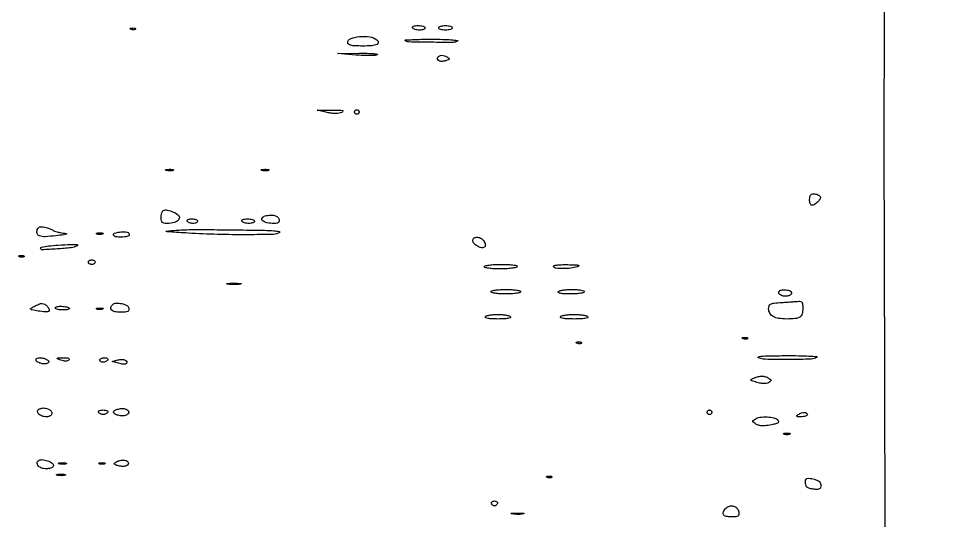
# Model space of a CAD drawing. Extents: x 0 to 1897, y 0 to 3427.
# Drawn here: x 1488.3 to 1897, y 1314.5 to 1535.1 of the extents above; entities that cross this region are included whole.
import ezdxf

# ---------------------------------------------------------------- set-up
doc = ezdxf.new("R2010")
doc.units = 0
doc.header["$MEASUREMENT"] = 0

msp = doc.modelspace()

# ---------------------------------------------------------------- linework, layer by layer
msp.add_lwpolyline([(1869.137268, 1272.179839, 0.000221), (1869.159756, 1306.205172, 0.000369), (1869.144878, 1334.838749, 0.000315), (1869.085229, 1366.432112, 0.000116), (1868.962648, 1411, -0.000073), (1868.876962, 1441.203422, -0.000107), (1868.811077, 1467.790625, -0.00005), (1868.762089, 1490.428721, -0.001936), (1868.771266, 1495.5, 0.000294), (1869.010166, 1542.400295, 0.001852)], format="xyb")
for points in [[(1539.729167, 1530.395833, -0.126455), (1539.402231, 1530.202593, -0.060344), (1538.916927, 1530.123424, -0.05415), (1538.359369, 1530.160852, -0.051402), (1537.8125, 1530.316886, -0.054073), (1537.395823, 1530.538436, -0.470617), (1537.37858, 1530.720685, -0.168741), (1537.670344, 1530.862007, -0.018894), (1538.416667, 1530.921053, -0.028489), (1539.112848, 1530.910055, -0.077125), (1539.592839, 1530.799335, -0.208169), (1539.77538, 1530.614691, -0.296942)], [(1667, 1531, -0.222681), (1666.820624, 1530.617207, -0.076538), (1666.282961, 1530.29375, -0.058208), (1665.49372, 1530.07317, -0.039081), (1664.559017, 1530, -0.037634), (1663.57934, 1530.073842, -0.041396), (1662.653525, 1530.29375, -0.045439), (1661.906663, 1530.615492, -0.130646), (1661.5, 1531, -0.297719), (1661.509855, 1531.391769, -0.145541), (1661.916013, 1531.718784, -0.069343), (1662.756294, 1531.933656, -0.027979), (1663.940983, 1532, -0.031003), (1665.112882, 1531.927265, -0.048032), (1666.101414, 1531.70625, -0.061379), (1666.787575, 1531.384428, -0.257909)], [(1679, 1531, -0.254951), (1678.790443, 1530.615738, -0.06271), (1678.11875, 1530.29375, -0.048861), (1677.149251, 1530.072766, -0.031626), (1676, 1530, -0.031626), (1674.850749, 1530.072766, -0.048861), (1673.88125, 1530.29375, -0.06271), (1673.209557, 1530.615738, -0.254951), (1673, 1531, -0.254951), (1673.209557, 1531.384262, -0.06271), (1673.88125, 1531.70625, -0.048861), (1674.850749, 1531.927234, -0.031626), (1676, 1532, -0.031626), (1677.149251, 1531.927234, -0.048861), (1678.11875, 1531.70625, -0.06271), (1678.790443, 1531.384262, -0.254951)], [(1645.73899, 1525.752498, -0.194531), (1646.392714, 1524.604805, -0.334798), (1645.879844, 1523.693557, -0.086267), (1643.624842, 1523.141913, -0.016955), (1639.440983, 1523, -0.009715), (1636.184789, 1523.063271, -0.046467), (1634.344357, 1523.307111, -0.103595), (1633.358018, 1523.760714, -0.237653), (1633, 1524.471408, -0.31491), (1634.22653, 1526.225711, -0.062645), (1638.169289, 1527.129577, -0.058273), (1642.659709, 1527.056883, -0.13485)], [(1681.275885, 1525.191668, -0.141491), (1679.287748, 1524.609472, -0.003407), (1669.581427, 1524.639172, -0.002715), (1659.722673, 1524.790058, -0.193529), (1658.247633, 1525.419034, -0.646061), (1658.335878, 1525.652198, -0.003509), (1661.484721, 1525.824843, -0.00786), (1665.361368, 1525.949077, -0.004387), (1670.083333, 1525.984687, -0.005894), (1674.763128, 1525.923743, -0.011481), (1678.49302, 1525.745421, -0.009924), (1681.204616, 1525.499124, -0.708329)], [(1646, 1519.163662, -0.105099), (1645.008935, 1518.89179, -0.011019), (1642.590625, 1518.804041, -0.013264), (1639.673282, 1518.83991, -0.010262), (1636.5, 1519.028449), (1628.5, 1519.668756), (1638, 1519.803969, -0.007441), (1641.545147, 1519.801667, -0.016086), (1644.26875, 1519.671655, -0.024175), (1645.956007, 1519.454139, -0.716886)], [(1676.882128, 1518.094011, -0.051661), (1677.480127, 1517.622373, -0.321961), (1677.544869, 1517.259999, -0.185613), (1677.193526, 1516.927677, -0.020804), (1676.141076, 1516.544776, -0.065239), (1674.487604, 1516.248952, -0.112329), (1673.117185, 1516.494049, -0.203758), (1672.458705, 1517.175731, -0.234051), (1672.542705, 1518.069098, -0.145325), (1673.261979, 1518.710968, -0.108984), (1674.302689, 1518.94681, -0.086285), (1675.558677, 1518.73586, -0.056569)], [(1630.395915, 1493.844614, -0.069376), (1629.20133, 1493.458173, -0.042094), (1627.719557, 1493.324151, -0.03507), (1625.954593, 1493.437347, -0.021334), (1623.895915, 1493.805203), (1619.5, 1494.785816), (1626, 1494.825228, -0.005177), (1629.341167, 1494.81089, -0.051254), (1630.733602, 1494.64714, -0.502704), (1630.885905, 1494.305814, -0.153048)], [(1638, 1494, -0.099038), (1637.923658, 1493.618362, -0.097945), (1637.70625, 1493.29375, -0.097945), (1637.381638, 1493.076342, -0.099038), (1637, 1493, -0.099038), (1636.618362, 1493.076342, -0.097945), (1636.29375, 1493.29375, -0.097945), (1636.076342, 1493.618362, -0.099038), (1636, 1494, -0.099038), (1636.076342, 1494.381638, -0.097945), (1636.29375, 1494.70625, -0.097945), (1636.618362, 1494.923658, -0.099038), (1637, 1495, -0.099038), (1637.381638, 1494.923658, -0.097945), (1637.70625, 1494.70625, -0.097945), (1637.923658, 1494.381638, -0.099038)], [(1556.269032, 1468.344063, -0.06278), (1555.671085, 1468.185595, -0.030339), (1554.880008, 1468.127736, -0.029507), (1554.036634, 1468.167106, -0.037336), (1553.269032, 1468.307009, -0.087174), (1552.883358, 1468.48334, -0.597527), (1552.900903, 1468.643467, -0.080377), (1553.431793, 1468.764444, -0.012823), (1554.5, 1468.805051, -0.014395), (1555.580113, 1468.787295, -0.052471), (1556.257153, 1468.684921, -0.333666), (1556.386009, 1468.52287, -0.31318)], [(1598.269032, 1468.344063, -0.06278), (1597.671085, 1468.185595, -0.030339), (1596.880008, 1468.127736, -0.029507), (1596.036634, 1468.167106, -0.037336), (1595.269032, 1468.307009, -0.087174), (1594.883358, 1468.48334, -0.597527), (1594.900903, 1468.643467, -0.080377), (1595.431793, 1468.764444, -0.012823), (1596.5, 1468.805051, -0.014395), (1597.580113, 1468.787295, -0.052471), (1598.257153, 1468.684921, -0.333666), (1598.386009, 1468.52287, -0.31318)], [(1840.593758, 1456.848296, -0.27193), (1840.61599, 1455.862799, -0.067258), (1839.607369, 1454.51594, -0.063025), (1838.161886, 1453.375869, -0.136319), (1836.80887, 1453, -0.259466), (1836.497846, 1453.173051, -0.060676), (1836.237606, 1453.734375, -0.047597), (1836.05882, 1454.542242, -0.030678), (1836, 1455.5, -0.044995), (1836.105482, 1456.669782, -0.120661), (1836.444098, 1457.427998, -0.147833), (1837.043973, 1457.853613, -0.081061), (1837.940983, 1458, -0.053549), (1838.736235, 1457.914586, -0.04894), (1839.520891, 1457.661687, -0.052195), (1840.180112, 1457.289571, -0.100091)], [(1556.4349, 1450.024751, -0.114066), (1558.633321, 1448.551281, -0.33524), (1558.814867, 1446.848928, -0.196856), (1556.937101, 1445.446858, -0.06324), (1553.418213, 1445, -0.048599), (1552.228428, 1445.115918, -0.144313), (1551.509094, 1445.491225, -0.14898), (1551.12169, 1446.187935, -0.052972), (1551, 1447.333333, -0.055327), (1551.255351, 1449.633935, -0.226221), (1552.100446, 1450.709366, -0.175347), (1553.645907, 1450.884192, -0.032211)], [(1567, 1446, -0.186414), (1566.852535, 1445.618213, -0.089706), (1566.429836, 1445.29375, -0.069539), (1565.801778, 1445.073784, -0.049547), (1565.059017, 1445, -0.046881), (1564.270704, 1445.074077, -0.046318), (1563.50665, 1445.29375, -0.050262), (1562.876024, 1445.616444, -0.111412), (1562.5, 1446, -0.253782), (1562.478234, 1446.384801, -0.1651), (1562.794783, 1446.712684, -0.083483), (1563.479336, 1446.931329, -0.035659), (1564.440983, 1447, -0.037227), (1565.420991, 1446.926934, -0.055981), (1566.248289, 1446.70625, -0.073461), (1566.813779, 1446.383082, -0.230178)], [(1592, 1446, -0.222681), (1591.820624, 1445.617207, -0.076538), (1591.282961, 1445.29375, -0.058208), (1590.49372, 1445.07317, -0.039081), (1589.559017, 1445, -0.037634), (1588.57934, 1445.073842, -0.041396), (1587.653525, 1445.29375, -0.045439), (1586.906663, 1445.615492, -0.130646), (1586.5, 1446, -0.297719), (1586.509855, 1446.391769, -0.145541), (1586.916013, 1446.718784, -0.069343), (1587.756294, 1446.933656, -0.027979), (1588.940983, 1447, -0.031003), (1590.112882, 1446.927265, -0.048032), (1591.101414, 1446.70625, -0.061379), (1591.787575, 1446.384428, -0.257909)], [(1602.813108, 1446.75, -0.08687), (1602.825407, 1445.931838, -0.18485), (1602.513626, 1445.392127, -0.133291), (1601.827948, 1445.088915, -0.037852), (1600.655112, 1445, -0.048281), (1597.487521, 1445.306581, -0.128918), (1595.45981, 1446.284562, -0.402293), (1595.347993, 1447.398794, -0.161602), (1596.75, 1448.328242, -0.048812), (1598.965588, 1448.702723, -0.081314), (1600.845533, 1448.528559, -0.111122), (1602.169637, 1447.845955, -0.17298)], [(1503.504015, 1441.943817, 0.084184), (1504.109577, 1441.618663, 0.018748), (1505.240046, 1441.284635, 0.018959), (1506.591994, 1440.993794, 0.017298), (1508.004015, 1440.795684, -0.031003), (1509.334765, 1440.571653, -0.746576), (1509.349148, 1440.329845, -0.053115), (1508.192532, 1440.045004, -0.003272), (1504.674574, 1439.589405, -0.017544), (1500.013042, 1439.182068, -0.094716), (1497.505455, 1439.527237, -0.247439), (1496.492137, 1440.593371, -0.161708), (1496.571476, 1442.325667, -0.092108), (1497.022865, 1443.061728, -0.134082), (1497.660211, 1443.470623, -0.099299), (1498.566083, 1443.566912, -0.035512), (1499.854258, 1443.354997, -0.017171), (1500.940809, 1443.056179, -0.016558), (1502.017743, 1442.68027, -0.016734), (1502.943136, 1442.286388, -0.056275)], [(1525.25, 1440.337719, -0.057986), (1524.679992, 1440.181385, -0.037979), (1524, 1440.12966, -0.037979), (1523.320008, 1440.181385, -0.057986), (1522.75, 1440.337719, -0.174857), (1522.540618, 1440.525001, -0.447206), (1522.601562, 1440.693942, -0.078554), (1523.10856, 1440.810911, -0.017491), (1524, 1440.842105, -0.017491), (1524.89144, 1440.810911, -0.078554), (1525.398438, 1440.693942, -0.447206), (1525.459382, 1440.525001, -0.174857)], [(1537, 1439.940983, -0.286163), (1536.773388, 1439.577457, -0.048362), (1535.971875, 1439.276414, -0.040283), (1534.841216, 1439.068191, -0.025405), (1533.5, 1439, -0.036713), (1530.963372, 1439.186506, -0.281639), (1530.086109, 1439.919202, -0.419723), (1530.492249, 1440.72095, -0.044973), (1532.75, 1441.219284, -0.021328), (1534.798458, 1441.393215, -0.083751), (1536.052085, 1441.235618, -0.163914), (1536.737079, 1440.749579, -0.158495)], [(1590, 1442.100995, -0.004154), (1596.424474, 1441.98929, -0.0147), (1600.542759, 1441.762175, -0.024595), (1602.91219, 1441.443554, -0.678649), (1603, 1441, -0.138872), (1600.434572, 1440.212725, -0.003885), (1588.744147, 1440.048978, -0.008347), (1575.830457, 1440.184046, -0.008306), (1562.907002, 1440.75, -0.000667), (1554.757852, 1441.253529, -0.041059), (1553.319933, 1441.463674, -0.854025), (1553.334366, 1441.66938, -0.003947), (1557.5, 1442, -0.006182), (1560.581534, 1442.181847, -0.004321), (1564.059375, 1442.313853, -0.004359), (1567.39551, 1442.382513, -0.009041), (1570, 1442.366308, 0.002247), (1573.02465, 1442.306384, 0.000513), (1578.14375, 1442.233225, 0.00053), (1584.045311, 1442.161199, 0.000516)], [(1692.967521, 1437.060688, -0.037482), (1693.353947, 1436.187097, -0.080072), (1693.48694, 1435.463368, -0.11459), (1693.370159, 1434.905219, -0.146735), (1693.023371, 1434.514444, -0.203647), (1691.733145, 1434.317103, -0.072973), (1689.980704, 1435.049185, -0.072223), (1688.492961, 1436.266104, -0.187399), (1688, 1437.535184, -0.258675), (1688.597985, 1438.613702, -0.164849), (1690.029742, 1438.951249, -0.117874), (1691.76158, 1438.358253, -0.129425)], [(1514, 1435.094949, -0.102497), (1511.512648, 1434.302695, -0.010161), (1505.236429, 1433.775826, -0.005411), (1498.676019, 1433.430383, -0.426506), (1498, 1434.078729, -0.363336), (1498.470777, 1434.641058, -0.012684), (1501.495692, 1435.102584, -0.015911), (1505.692558, 1435.499188, -0.006239), (1511.5, 1435.789343, -0.011557), (1513.208086, 1435.813821, -0.06563), (1514.106584, 1435.687336, -0.410227), (1514.256263, 1435.426693, -0.202935)], [(1490.729167, 1430.395833, -0.126455), (1490.402231, 1430.202593, -0.060344), (1489.916927, 1430.123424, -0.05415), (1489.359369, 1430.160852, -0.051402), (1488.8125, 1430.316886, -0.054073), (1488.395823, 1430.538436, -0.470617), (1488.37858, 1430.720685, -0.168741), (1488.670344, 1430.862007, -0.018894), (1489.416667, 1430.921053, -0.028489), (1490.112848, 1430.910055, -0.077125), (1490.592839, 1430.799335, -0.208169), (1490.77538, 1430.614691, -0.296942)], [(1522, 1428, -0.148195), (1521.884432, 1427.618646, -0.098894), (1521.559375, 1427.29375, -0.082425), (1521.073457, 1427.074694, -0.064853), (1520.5, 1427, -0.064853), (1519.926543, 1427.074694, -0.082425), (1519.440625, 1427.29375, -0.098894), (1519.115568, 1427.618646, -0.148195), (1519, 1428, -0.148195), (1519.115568, 1428.381354, -0.098894), (1519.440625, 1428.70625, -0.082425), (1519.926543, 1428.925306, -0.064853), (1520.5, 1429, -0.064853), (1521.073457, 1428.925306, -0.082425), (1521.559375, 1428.70625, -0.098894), (1521.884432, 1428.381354, -0.148195)], [(1707.5, 1426, -0.208873), (1706.931362, 1425.606453, -0.015512), (1705.0246, 1425.29375, -0.019448), (1702.645108, 1425.072687, -0.013438), (1699.940983, 1425, -0.012729), (1697.21002, 1425.069535, -0.023048), (1694.985246, 1425.286018, -0.020376), (1693.322823, 1425.595118, -0.349864), (1693, 1426, -0.35542), (1693.333851, 1426.410329, -0.018324), (1695.139754, 1426.716927, -0.021479), (1697.555452, 1426.931466, -0.011407), (1700.559017, 1427, -0.009482), (1703.741738, 1426.939637, -0.026296), (1705.970472, 1426.737367, -0.039212), (1707.339092, 1426.429203, -0.490637)], [(1734, 1426, -0.045618), (1731.054519, 1425.345162, -0.031908), (1727.658314, 1425.128209, -0.027094), (1724.620857, 1425.292922, -0.231211), (1723.5, 1426, -0.47896), (1723.648384, 1426.419775, -0.048353), (1724.833361, 1426.711068, -0.029342), (1726.827972, 1426.882515, -0.010429), (1729.690983, 1426.90032, -0.005318), (1732.903932, 1426.819096, -0.042542), (1734.373366, 1426.640507, -0.545304), (1734.485041, 1426.349444, -0.158497)], [(1585.75, 1418.283746, -0.023547), (1584.497782, 1418.153981, -0.014044), (1583, 1418.111902, -0.014044), (1581.502218, 1418.153981, -0.023547), (1580.25, 1418.283746, -0.124239), (1579.887591, 1418.435926, -0.664672), (1579.923437, 1418.577962, -0.03126), (1581.02938, 1418.675363, -0.006336), (1583, 1418.700336, -0.006336), (1584.97062, 1418.675363, -0.03126), (1586.076563, 1418.577962, -0.664672), (1586.112409, 1418.435926, -0.124239)], [(1709, 1415, -0.345347), (1708.685898, 1414.599474, -0.022017), (1707.125, 1414.288462, -0.024301), (1705.036573, 1414.070361, -0.013867), (1702.5, 1414, -0.013867), (1699.963427, 1414.070361, -0.024301), (1697.875, 1414.288462, -0.022017), (1696.314102, 1414.599474, -0.345347), (1696, 1415, -0.345347), (1696.314102, 1415.400526, -0.022017), (1697.875, 1415.711538, -0.024301), (1699.963427, 1415.929639, -0.013867), (1702.5, 1416, -0.013867), (1705.036573, 1415.929639, -0.024301), (1707.125, 1415.711538, -0.022017), (1708.685898, 1415.400526, -0.345347)], [(1737, 1415, -0.340288), (1736.695432, 1414.604305, -0.023815), (1735.235246, 1414.291261, -0.025683), (1733.283285, 1414.071299, -0.015216), (1730.940983, 1414, -0.012167), (1728.423493, 1414.061269, -0.033287), (1726.656461, 1414.26576, -0.058059), (1725.63054, 1414.580588, -0.455789), (1725.5, 1415, -0.194165), (1726.032051, 1415.39092, -0.021638), (1727.534775, 1415.70625, -0.023783), (1729.429906, 1415.927098, -0.017115), (1731.559017, 1416, -0.017292), (1733.64472, 1415.927848, -0.028158), (1735.401711, 1415.70625, -0.027462), (1736.709201, 1415.390894, -0.331172)], [(1828.08391, 1414.5, -0.14641), (1827.971618, 1414.092716, -0.078305), (1827.625958, 1413.695469, -0.066852), (1827.108963, 1413.367777, -0.056732), (1826.494408, 1413.165426, -0.071635), (1824.831091, 1413.062646, -0.090898), (1823.347424, 1413.461482, -0.145937), (1822.528358, 1414.200007, -0.282366), (1822.531054, 1415.050247, -0.221513), (1823.578067, 1415.738067, -0.061081), (1825.598642, 1415.785033, -0.064249), (1827.478481, 1415.350644, -0.307599)], [(1536.815135, 1407.75, -0.121917), (1536.766635, 1406.875754, -0.211908), (1536.298253, 1406.33706, -0.094464), (1535.230821, 1406.065528, -0.015183), (1533.073324, 1406, -0.045017), (1530.61589, 1406.221704, -0.153344), (1529.210398, 1406.961055, -0.273462), (1528.931362, 1408.061452, -0.125622), (1529.71406, 1409.380727, -0.193608), (1531.208564, 1410.017733, -0.061618), (1533.661658, 1409.765033, -0.06241), (1535.929105, 1408.936351, -0.231121)], [(1833, 1407.606989, -0.068409), (1832.671577, 1405.217792, -0.183273), (1831.66837, 1403.858311, -0.120797), (1829.69012, 1403.176043, -0.022924), (1825.852471, 1403, -0.038792), (1822.396134, 1403.268558, -0.091222), (1819.962857, 1404.121171, -0.131399), (1818.526266, 1405.543102, -0.133084), (1818, 1407.48528, -0.082218), (1818.224525, 1408.841483, -0.200869), (1818.882613, 1409.584893, -0.087961), (1820.290911, 1409.981134, -0.009033), (1823.75, 1410.261012, 0.001243), (1826.079729, 1410.413021, 0.001387), (1828.325, 1410.571384, 0.001277), (1830.237806, 1410.716545, 0.007333), (1831.25, 1410.810916, -0.112174), (1832.09461, 1410.712684, -0.184986), (1832.63499, 1410.252858, -0.102626), (1832.922706, 1409.307329, -0.022717)], [(1501.020056, 1408.475834, -0.089354), (1501.77467, 1407.140868, -0.380729), (1501.453775, 1406.36311, -0.137263), (1500.02432, 1406.10433, -0.018413), (1496.962683, 1406.506305, -0.004077), (1494.201318, 1406.996025, -0.163902), (1493.672114, 1407.291062, -0.464785), (1493.721817, 1407.662924, -0.016127), (1495.145299, 1408.507539, -0.026752), (1497.278387, 1409.537331, -0.100758), (1498.727347, 1409.824179, -0.14286), (1499.889733, 1409.478325, -0.076417)], [(1510.668267, 1407.665067, -0.503017), (1510.630825, 1407.411711, -0.069609), (1510.04355, 1407.195363, -0.036697), (1508.992424, 1407.046581, -0.016814), (1507.60765, 1407, -0.023691), (1506.218188, 1407.065874, -0.048109), (1505.145242, 1407.273215, -0.084325), (1504.527476, 1407.57567, -0.393866), (1504.456796, 1407.930095, -0.228106), (1505.351861, 1408.502143, -0.04072), (1507.390811, 1408.581197, -0.042414), (1509.477165, 1408.313909, -0.14429)], [(1525.25, 1407.337719, -0.057986), (1524.679992, 1407.181385, -0.037979), (1524, 1407.12966, -0.037979), (1523.320008, 1407.181385, -0.057986), (1522.75, 1407.337719, -0.174857), (1522.540618, 1407.525001, -0.447206), (1522.601562, 1407.693942, -0.078554), (1523.10856, 1407.810911, -0.017491), (1524, 1407.842105, -0.017491), (1524.89144, 1407.810911, -0.078554), (1525.398438, 1407.693942, -0.447206), (1525.459382, 1407.525001, -0.174857)], [(1704.5, 1404, -0.457516), (1704.36801, 1403.580162, -0.057105), (1703.328879, 1403.265608, -0.032943), (1701.54367, 1403.061224, -0.012033), (1699, 1403, -0.012033), (1696.45633, 1403.061224, -0.032943), (1694.671121, 1403.265608, -0.057105), (1693.63199, 1403.580162, -0.457516), (1693.5, 1404, -0.186738), (1694.014908, 1404.389812, -0.024736), (1695.370564, 1404.70625, -0.025914), (1697.085157, 1404.926989, -0.019058), (1699, 1405, -0.019058), (1700.914843, 1404.926989, -0.025914), (1702.629436, 1404.70625, -0.024736), (1703.985092, 1404.389812, -0.186738)], [(1738.5, 1404, -0.470823), (1738.356662, 1403.576692, -0.049811), (1737.204608, 1403.264429, -0.030291), (1735.265448, 1403.060879, -0.011006), (1732.5, 1403, -0.011006), (1729.734552, 1403.060879, -0.030291), (1727.795392, 1403.264429, -0.049811), (1726.643338, 1403.576692, -0.470823), (1726.5, 1404, -0.193442), (1727.030344, 1404.390806, -0.02194), (1728.517439, 1404.70625, -0.023992), (1730.393511, 1404.927088, -0.017301), (1732.5, 1405, -0.017301), (1734.606489, 1404.927088, -0.023992), (1736.482561, 1404.70625, -0.02194), (1737.969656, 1404.390806, -0.193442)], [(1808.729167, 1394.395833, -0.126455), (1808.402231, 1394.202593, -0.060344), (1807.916927, 1394.123424, -0.05415), (1807.359369, 1394.160852, -0.051402), (1806.8125, 1394.316886, -0.054073), (1806.395823, 1394.538436, -0.470617), (1806.37858, 1394.720685, -0.168741), (1806.670344, 1394.862007, -0.018894), (1807.416667, 1394.921053, -0.028489), (1808.112848, 1394.910055, -0.077125), (1808.592839, 1394.799335, -0.208169), (1808.77538, 1394.614691, -0.296942)], [(1735.729167, 1392.395833, -0.126455), (1735.402231, 1392.202593, -0.060344), (1734.916927, 1392.123424, -0.05415), (1734.359369, 1392.160852, -0.051402), (1733.8125, 1392.316886, -0.054073), (1733.395823, 1392.538436, -0.470617), (1733.37858, 1392.720685, -0.168741), (1733.670344, 1392.862007, -0.018894), (1734.416667, 1392.921053, -0.028489), (1735.112848, 1392.910055, -0.077125), (1735.592839, 1392.799335, -0.208169), (1735.77538, 1392.614691, -0.296942)], [(1500.856763, 1385.109687, -0.04443), (1501.422987, 1384.676031, -0.170127), (1501.629475, 1384.290191, -0.219999), (1501.524896, 1383.924776, -0.076493), (1501.097814, 1383.560452, -0.149424), (1499.815615, 1383.223585, -0.062001), (1498.029515, 1383.518382, -0.064897), (1496.486427, 1384.201996, -0.261784), (1496, 1385.067388, -0.313832), (1496.453278, 1385.718427, -0.08664), (1497.748393, 1385.956183, -0.067263), (1499.39779, 1385.747899, -0.076359)], [(1510.369516, 1384.969516, -0.109861), (1509.765864, 1384.585523, -0.082521), (1508.989432, 1384.441796, -0.064618), (1508.039494, 1384.547372, -0.035142), (1506.919516, 1384.90613, -0.006239), (1505.406378, 1385.53295, -0.530497), (1505.366576, 1385.739803, -0.191412), (1505.699592, 1385.883415, -0.002632), (1507.95, 1385.936614, -0.016348), (1509.483155, 1385.914655, -0.083503), (1510.313015, 1385.734622, -0.298972), (1510.542849, 1385.405441, -0.206327)], [(1527.5, 1385, -0.08825), (1527.157656, 1384.617164, -0.053305), (1526.640225, 1384.29375, -0.051278), (1526.038022, 1384.074167, -0.061875), (1525.440983, 1384, -0.067639), (1524.890182, 1384.074854, -0.08433), (1524.423289, 1384.29375, -0.09965), (1524.111069, 1384.61866, -0.142666), (1524, 1385, -0.195654), (1524.155423, 1385.381985, -0.086673), (1524.604836, 1385.70625, -0.066561), (1525.270941, 1385.926392, -0.0466), (1526.059017, 1386, -0.047867), (1526.804599, 1385.928459, -0.104212), (1527.33165, 1385.70625, -0.181468), (1527.558599, 1385.378123, -0.202618)], [(1839.214795, 1386.153913, -0.134136), (1836.674739, 1385.371739, -0.005469), (1827.005501, 1385.167654, -0.007992), (1817.598703, 1385.222375, -0.070243), (1813.5, 1385.892475, -0.669282), (1813.463758, 1386.299253, -0.09942), (1814.608333, 1386.630671, -0.016704), (1818.420605, 1386.822417, -0.003035), (1825.5, 1386.898734, -0.005068), (1831.166053, 1386.867987, -0.009673), (1835.716221, 1386.709082, -0.007107), (1839.13586, 1386.474581, -0.71902)], [(1535.729904, 1383.39657, -0.173379), (1535.309204, 1383.197457, -0.033926), (1534.458697, 1383.171183, -0.032363), (1533.413972, 1383.277745, -0.02506), (1532.29657, 1383.523471), (1529.5, 1384.287135), (1532, 1384.992174, -0.069607), (1533.738944, 1385.229939, -0.100619), (1535.253674, 1384.917102, -0.208665), (1535.913813, 1384.215756, -0.290023)], [(1818, 1376.984687, -0.02942), (1818.754653, 1376.423137, -0.20208), (1818.961084, 1376.020205, -0.233154), (1818.802879, 1375.628048, -0.03914), (1818.139302, 1375.122568, -0.109552), (1816.978554, 1374.692927, -0.054166), (1815.399429, 1374.648631, -0.041698), (1813.41484, 1374.976098, -0.021474), (1811, 1375.696248, -0.040332), (1810.314559, 1375.996923, -0.374615), (1810.209431, 1376.276281, -0.192575), (1810.488552, 1376.583552, -0.015691), (1811.5, 1377.03705, -0.036555), (1813.434156, 1377.671658, -0.063088), (1815.11364, 1377.870683, -0.072983), (1816.611961, 1377.638464, -0.070474)], [(1501.418213, 1363.393011, -0.125295), (1502.667535, 1362.509196, -0.238412), (1502.95031, 1361.34215, -0.223571), (1502.174932, 1360.364006, -0.115665), (1500.622445, 1360, -0.089687), (1498.676569, 1360.35187, -0.103921), (1497.088919, 1361.358091, -0.205976), (1496.6262, 1362.475698, -0.302635), (1497.208262, 1363.323807, -0.023283), (1498.447534, 1363.75525, -0.068111), (1499.339865, 1363.89235, -0.070104), (1500.221702, 1363.782847, -0.025727)], [(1527.5, 1362, -0.085235), (1527.161812, 1361.617226, -0.053414), (1526.657561, 1361.29375, -0.051777), (1526.074463, 1361.074147, -0.064269), (1525.5, 1361, -0.064269), (1524.925537, 1361.074147, -0.051777), (1524.342439, 1361.29375, -0.053414), (1523.838188, 1361.617226, -0.085235), (1523.5, 1362, -0.259199), (1523.482113, 1362.385721, -0.162984), (1523.809017, 1362.713525, -0.081563), (1524.511996, 1362.931662, -0.034543), (1525.5, 1363, -0.034543), (1526.488004, 1362.931662, -0.081563), (1527.190983, 1362.713525, -0.162984), (1527.517887, 1362.385721, -0.259199)], [(1536.709398, 1362.373207, -0.25027), (1536.5473, 1361.423694, -0.141028), (1535.578399, 1360.715716, -0.090417), (1533.956557, 1360.436508, -0.061557), (1532.096452, 1360.685028, -0.056179), (1530.601141, 1361.261599, -0.244679), (1530.074101, 1362.014703, -0.297179), (1530.430229, 1362.757519, -0.071326), (1531.75, 1363.321113, -0.040197), (1533.549602, 1363.65014, -0.072462), (1535.044604, 1363.584041, -0.100093), (1536.121174, 1363.143553, -0.166905)], [(1793, 1362, -0.099038), (1792.923658, 1361.618362, -0.097945), (1792.70625, 1361.29375, -0.097945), (1792.381638, 1361.076342, -0.099038), (1792, 1361, -0.099038), (1791.618362, 1361.076342, -0.097945), (1791.29375, 1361.29375, -0.097945), (1791.076342, 1361.618362, -0.099038), (1791, 1362, -0.099038), (1791.076342, 1362.381638, -0.097945), (1791.29375, 1362.70625, -0.097945), (1791.618362, 1362.923658, -0.099038), (1792, 1363, -0.099038), (1792.381638, 1362.923658, -0.097945), (1792.70625, 1362.70625, -0.097945), (1792.923658, 1362.381638, -0.099038)], [(1835, 1361, -0.242407), (1834.80301, 1360.617555, -0.069028), (1834.192188, 1360.298248, -0.052836), (1833.303322, 1360.082357, -0.03458), (1832.25, 1360.015313, -0.011096), (1830.849063, 1360.054211, -0.155556), (1830.383071, 1360.228862, -0.461139), (1830.371881, 1360.512621, -0.043106), (1831, 1361, -0.05437), (1832.417104, 1361.711128, -0.089354), (1833.7337, 1361.948307, -0.147327), (1834.636788, 1361.676305, -0.251537)], [(1821.893597, 1358.628208, -0.089726), (1822.296661, 1357.913926, -0.287775), (1822.179732, 1357.404516, -0.12984), (1821.501005, 1357.010001, -0.017725), (1819.891041, 1356.628208, -0.01618), (1817.024896, 1356.150841, -0.045456), (1814.995026, 1356.065877, -0.063599), (1813.410884, 1356.347671, -0.06957), (1812, 1357.015313, -0.02521), (1811.185322, 1357.610943, -0.226004), (1811, 1358, -0.226004), (1811.185322, 1358.389057, -0.02521), (1812, 1358.984687, -0.111299), (1814.128798, 1359.784067, -0.043414), (1817.285267, 1359.944418, -0.042331), (1820.316789, 1359.576947, -0.169812)], [(1827.25, 1352.337719, -0.057986), (1826.679992, 1352.181385, -0.037979), (1826, 1352.12966, -0.037979), (1825.320008, 1352.181385, -0.057986), (1824.75, 1352.337719, -0.174857), (1824.540618, 1352.525001, -0.447206), (1824.601562, 1352.693942, -0.078554), (1825.10856, 1352.810911, -0.017491), (1826, 1352.842105, -0.017491), (1826.89144, 1352.810911, -0.078554), (1827.398438, 1352.693942, -0.447206), (1827.459382, 1352.525001, -0.174857)], [(1503.68078, 1338.527324, -0.223287), (1502.8199, 1337.615604, -0.07499), (1500.989539, 1337.19667, -0.069801), (1498.947581, 1337.327681, -0.122933), (1497.432627, 1338.055915, -0.154418), (1496.522093, 1339.471311, -0.311762), (1496.942962, 1340.664181, -0.172193), (1498.680341, 1341.17535, -0.076656), (1501.047451, 1340.675988, -0.032246), (1502.160759, 1340.171595, -0.04867), (1503.046432, 1339.582266, -0.061474), (1503.603619, 1339.000257, -0.244234)], [(1536.457295, 1340.069098, -0.249769), (1536.516666, 1339.143447, -0.198401), (1535.775297, 1338.447769, -0.10043), (1534.212896, 1338.19289, -0.051903), (1532.245319, 1338.474565, -0.01602), (1530.916069, 1338.853835, -0.154631), (1530.442938, 1339.189333, -0.364701), (1530.462603, 1339.565233, -0.063843), (1531.052155, 1340.053395, -0.071979), (1532.542493, 1340.719605, -0.068546), (1534.186028, 1340.950852, -0.07839), (1535.611841, 1340.730175, -0.178667)], [(1509.269032, 1339.344063, -0.06278), (1508.671085, 1339.185595, -0.030339), (1507.880008, 1339.127736, -0.029507), (1507.036634, 1339.167106, -0.037336), (1506.269032, 1339.307009, -0.087174), (1505.883358, 1339.48334, -0.597527), (1505.900903, 1339.643467, -0.080377), (1506.431793, 1339.764444, -0.012823), (1507.5, 1339.805051, -0.014395), (1508.580113, 1339.787295, -0.052471), (1509.257153, 1339.684921, -0.333666), (1509.386009, 1339.52287, -0.31318)], [(1526.25, 1339.337719, -0.057986), (1525.679992, 1339.181385, -0.037979), (1525, 1339.12966, -0.037979), (1524.320008, 1339.181385, -0.057986), (1523.75, 1339.337719, -0.174857), (1523.540618, 1339.525001, -0.447206), (1523.601562, 1339.693942, -0.078554), (1524.10856, 1339.810911, -0.017491), (1525, 1339.842105, -0.017491), (1525.89144, 1339.810911, -0.078554), (1526.398438, 1339.693942, -0.447206), (1526.459382, 1339.525001, -0.174857)], [(1508.75, 1334.310674, -0.039571), (1507.952734, 1334.168469, -0.024357), (1507, 1334.122029, -0.024357), (1506.047266, 1334.168469, -0.039571), (1505.25, 1334.310674, -0.161593), (1504.99086, 1334.478988, -0.542911), (1505.042187, 1334.633659, -0.052887), (1505.748017, 1334.740287, -0.011065), (1507, 1334.767997, -0.011065), (1508.251983, 1334.740287, -0.052887), (1508.957813, 1334.633659, -0.542911), (1509.00914, 1334.478988, -0.161593)], [(1722.729167, 1333.395833, -0.126455), (1722.402231, 1333.202593, -0.060344), (1721.916927, 1333.123424, -0.05415), (1721.359369, 1333.160852, -0.051402), (1720.8125, 1333.316886, -0.054073), (1720.395823, 1333.538436, -0.470617), (1720.37858, 1333.720685, -0.168741), (1720.670344, 1333.862007, -0.018894), (1721.416667, 1333.921053, -0.028489), (1722.112848, 1333.910055, -0.077125), (1722.592839, 1333.799335, -0.208169), (1722.77538, 1333.614691, -0.296942)], [(1838.75, 1332.369714, -0.066467), (1839.665141, 1331.988637, -0.080283), (1840.383619, 1331.398621, -0.086615), (1840.84086, 1330.653239, -0.094641), (1841, 1329.82001, -0.081417), (1840.840697, 1328.848175, -0.197546), (1840.372875, 1328.309393, -0.118792), (1839.466298, 1328.09786, -0.022223), (1837.75, 1328.186642, -0.033257), (1836.138175, 1328.451077, -0.098739), (1835.122964, 1328.911697, -0.127529), (1834.510573, 1329.647186, -0.075029), (1834.180449, 1330.75, -0.089521), (1834.232708, 1332.143425, -0.259101), (1834.849568, 1332.842357, -0.130913), (1836.171953, 1332.948768, -0.02045)], [(1698.808333, 1321.925, -0.073624), (1698.600259, 1321.514089, -0.066918), (1698.276198, 1321.165781, -0.070382), (1697.889952, 1320.930417, -0.102038), (1697.5, 1320.85, -0.102038), (1697.110048, 1320.930417, -0.070382), (1696.723802, 1321.165781, -0.066918), (1696.399741, 1321.514089, -0.073624), (1696.191667, 1321.925, -0.159683), (1696.189601, 1322.333474, -0.143818), (1696.428177, 1322.684219, -0.107546), (1696.888977, 1322.920344, -0.064908), (1697.5, 1323, -0.064908), (1698.111023, 1322.920344, -0.107546), (1698.571823, 1322.684219, -0.143818), (1698.810399, 1322.333474, -0.159683)], [(1804.819551, 1318.25, -0.058505), (1804.849127, 1317.028192, -0.221672), (1804.473283, 1316.385203, -0.134357), (1803.58294, 1316.071826, -0.017831), (1801.569551, 1316, -0.052842), (1799.276237, 1316.243044, -0.206308), (1798.140044, 1317.050889, -0.260925), (1798.096813, 1318.273577, -0.077724), (1799.238321, 1319.838321, -0.132506), (1800.809371, 1320.741857, -0.134731), (1802.610972, 1320.724914, -0.140873), (1804.094393, 1319.80075, -0.149258)], [(1710.26375, 1317.296069, -0.031163), (1709.209518, 1317.160023, -0.015827), (1707.872547, 1317.114038, -0.015659), (1706.485188, 1317.153707, -0.022548), (1705.26375, 1317.282419, -0.075924), (1704.761725, 1317.438612, -0.720633), (1704.780601, 1317.581582, -0.040183), (1705.711719, 1317.684722, -0.006817), (1707.5, 1317.713986, -0.00738), (1709.29708, 1317.692368, -0.030832), (1710.374351, 1317.596853, -0.49082), (1710.455688, 1317.450815, -0.248898)]]:
    msp.add_lwpolyline(points, format="xyb", close=True)

doc.saveas('drawing.dxf')
